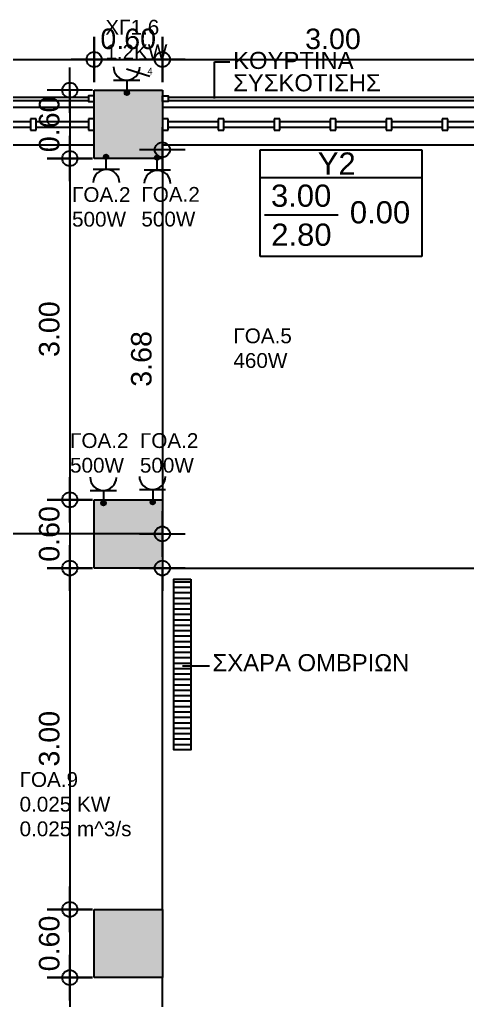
# Model space of a CAD drawing. Header units: metres. Extents: x -11 to 85, y -301 to 135.
# Drawn here: x 24.92 to 28.85, y 25.75 to 34.37 of the extents above; entities that cross this region are included whole.
import ezdxf

# ---------------------------------------------------------------- set-up
doc = ezdxf.new("R2010")
doc.units = ezdxf.units.M
doc.header["$LTSCALE"] = 0.036
doc.header["$PDMODE"] = 2
for name, color, linetype in [('arxitek corofos', 252, 'Continuous'), ('DIMBLK', 252, 'Continuous'), ('Epipla', 252, 'Continuous'), ('HLEK-SYMBOL', 3, 'Continuous'), ('HLEK_FL001_SYMBOLS', 230, 'Continuous'), ('Parathira', 252, 'Continuous')]:
    doc.layers.add(name, color=color, linetype=linetype)
doc.styles.add('COMU-N', font='arial.ttf')
doc.styles.get("Standard").update_dxf_attribs({"font": 'arial.ttf'})
doc.dimstyles.new('CADWDOT', dxfattribs={"dimscale": 0.1, "dimtxt": 1.8, "dimasz": 0.08, "dimexe": 2, "dimexo": 0, "dimgap": 0.09, "dimtad": 0, "dimrnd": 0.001, "dimzin": 0, "dimdsep": 46, "dimtxsty": 'Standard', "dimblk1": 'ARTDIM', "dimblk2": 'ARTDIM', "dimsah": 1, "dimcen": 0.09, "dimdle": 0.05, "dimse1": 1, "dimse2": 1, "dimadec": 0, "dimazin": 0, "dimtfac": 1, "dimtmove": 0, "dimatfit": 3, "dimldrblk": 'ARTDIM', "dimfxl": 2, "dimtvp": 0.9999, "dimtolj": 1, "dimtzin": 0, "dimarcsym": 0})

# ---------------------------------------------------------------- blocks, each defined once
blk = doc.blocks.new('ARTDIM')
at = {"layer": 'DIMBLK'}
for p, q in [((0, -24.9975), (0, 24.9975)), ((-24.9975, 0), (24.9975, 0))]:
    blk.add_line(p, q, dxfattribs=at)
blk.add_circle((0, 0), 8.25, dxfattribs=at)
blk = doc.blocks.new('*D447')
at = {"layer": 'arxitek corofos', "color": 0, "lineweight": -2}
blk.add_line((25.3601, 33.7394), (25.3601, 33.1554), dxfattribs=at)
at = {"layer": 'Defpoints', "color": 0, "transparency": 16777216}
for p in [(25.5737, 33.7474), (25.3601, 33.1474), (25.5737, 33.1474)]:
    blk.add_point(p, dxfattribs=at)
at = {"layer": 'arxitek corofos', "color": 0, "lineweight": -2, "xscale": 0.008, "yscale": 0.008, "zscale": 0.008}
for p, rotation in [((25.3601, 33.7474), 90), ((25.3601, 33.1474), 270)]:
    blk.add_blockref('ARTDIM', p, dxfattribs=dict(at, rotation=rotation))
at = {"layer": 'arxitek corofos', "color": 0, "insert": (25.1801, 33.4474), "char_height": 0.18, "attachment_point": 5, "rotation": 90}
blk.add_mtext('\\A1;0.60', dxfattribs=at)
blk = doc.blocks.new('*D448')
at = {"layer": 'arxitek corofos', "color": 0, "lineweight": -2}
blk.add_line((25.3601, 33.1394), (25.3601, 30.1554), dxfattribs=at)
at = {"layer": 'Defpoints', "color": 0, "transparency": 16777216}
for p in [(25.5737, 33.1474), (25.3601, 30.1474), (25.5737, 30.1474)]:
    blk.add_point(p, dxfattribs=at)
at = {"layer": 'arxitek corofos', "color": 0, "lineweight": -2, "xscale": 0.008, "yscale": 0.008, "zscale": 0.008}
for p, rotation in [((25.3601, 33.1474), 90), ((25.3601, 30.1474), 270)]:
    blk.add_blockref('ARTDIM', p, dxfattribs=dict(at, rotation=rotation))
at = {"layer": 'arxitek corofos', "color": 0, "insert": (25.1801, 31.6474), "char_height": 0.18, "attachment_point": 5, "rotation": 90}
blk.add_mtext('\\A1;3.00', dxfattribs=at)
blk = doc.blocks.new('*D449')
at = {"layer": 'arxitek corofos', "color": 0, "lineweight": -2}
blk.add_line((25.3601, 30.1394), (25.3601, 29.5554), dxfattribs=at)
at = {"layer": 'Defpoints', "color": 0, "transparency": 16777216}
for p in [(25.5737, 30.1474), (25.3601, 29.5474), (25.5737, 29.5474)]:
    blk.add_point(p, dxfattribs=at)
at = {"layer": 'arxitek corofos', "color": 0, "lineweight": -2, "xscale": 0.008, "yscale": 0.008, "zscale": 0.008}
for p, rotation in [((25.3601, 30.1474), 90), ((25.3601, 29.5474), 270)]:
    blk.add_blockref('ARTDIM', p, dxfattribs=dict(at, rotation=rotation))
at = {"layer": 'arxitek corofos', "color": 0, "insert": (25.1801, 29.8474), "char_height": 0.18, "attachment_point": 5, "rotation": 90}
blk.add_mtext('\\A1;0.60', dxfattribs=at)
blk = doc.blocks.new('*D450')
at = {"layer": 'arxitek corofos', "color": 0, "lineweight": -2}
blk.add_line((25.3601, 29.5394), (25.3601, 26.5554), dxfattribs=at)
at = {"layer": 'Defpoints', "color": 0, "transparency": 16777216}
for p in [(25.5737, 29.5474), (25.3601, 26.5474), (25.5737, 26.5474)]:
    blk.add_point(p, dxfattribs=at)
at = {"layer": 'arxitek corofos', "color": 0, "lineweight": -2, "xscale": 0.008, "yscale": 0.008, "zscale": 0.008}
for p, rotation in [((25.3601, 29.5474), 90), ((25.3601, 26.5474), 270)]:
    blk.add_blockref('ARTDIM', p, dxfattribs=dict(at, rotation=rotation))
at = {"layer": 'arxitek corofos', "color": 0, "insert": (25.1801, 28.0474), "char_height": 0.18, "attachment_point": 5, "rotation": 90}
blk.add_mtext('\\A1;3.00', dxfattribs=at)
blk = doc.blocks.new('*D451')
at = {"layer": 'arxitek corofos', "color": 0, "lineweight": -2}
blk.add_line((25.3601, 26.5394), (25.3601, 25.9554), dxfattribs=at)
at = {"layer": 'Defpoints', "color": 0, "transparency": 16777216}
for p in [(25.5737, 26.5474), (25.3601, 25.9474), (25.5737, 25.9474)]:
    blk.add_point(p, dxfattribs=at)
at = {"layer": 'arxitek corofos', "color": 0, "lineweight": -2, "xscale": 0.008, "yscale": 0.008, "zscale": 0.008}
for p, rotation in [((25.3601, 26.5474), 90), ((25.3601, 25.9474), 270)]:
    blk.add_blockref('ARTDIM', p, dxfattribs=dict(at, rotation=rotation))
at = {"layer": 'arxitek corofos', "color": 0, "insert": (25.1801, 26.2474), "char_height": 0.18, "attachment_point": 5, "rotation": 90}
blk.add_mtext('\\A1;0.60', dxfattribs=at)
blk = doc.blocks.new('*D452')
at = {"layer": 'arxitek corofos', "color": 0, "lineweight": -2}
blk.add_line((25.3601, 25.9394), (25.3601, 22.9554), dxfattribs=at)
at = {"layer": 'Defpoints', "color": 0, "transparency": 16777216}
for p in [(25.5737, 25.9474), (25.3601, 22.9474), (25.5737, 22.9474)]:
    blk.add_point(p, dxfattribs=at)
at = {"layer": 'arxitek corofos', "color": 0, "lineweight": -2, "xscale": 0.008, "yscale": 0.008, "zscale": 0.008}
for p, rotation in [((25.3601, 25.9474), 90), ((25.3601, 22.9474), 270)]:
    blk.add_blockref('ARTDIM', p, dxfattribs=dict(at, rotation=rotation))
at = {"layer": 'arxitek corofos', "color": 0, "insert": (25.1801, 24.4474), "char_height": 0.18, "attachment_point": 5, "rotation": 90}
blk.add_mtext('\\A1;3.00', dxfattribs=at)
blk = doc.blocks.new('*D459')
at = {"layer": 'arxitek corofos', "color": 0, "lineweight": -2}
blk.add_line((22.4817, 34.0176), (25.5657, 34.0176), dxfattribs=at)
at = {"layer": 'Defpoints', "color": 0, "transparency": 16777216}
for p in [(25.5737, 34.0176), (22.4737, 33.3713), (25.5737, 33.3713)]:
    blk.add_point(p, dxfattribs=at)
at = {"layer": 'arxitek corofos', "color": 0, "lineweight": -2, "xscale": 0.008, "yscale": 0.008, "zscale": 0.008, "rotation": 180}
blk.add_blockref('ARTDIM', (22.4737, 34.0176), dxfattribs=at)
at = {"layer": 'arxitek corofos', "color": 0, "lineweight": -2, "xscale": 0.008, "yscale": 0.008, "zscale": 0.008}
blk.add_blockref('ARTDIM', (25.5737, 34.0176), dxfattribs=at)
at = {"layer": 'arxitek corofos', "color": 0, "insert": (24.0237, 34.1976), "char_height": 0.18, "attachment_point": 5}
blk.add_mtext('\\A1;3.10', dxfattribs=at)
blk = doc.blocks.new('*D460')
at = {"layer": 'arxitek corofos', "color": 0, "lineweight": -2}
blk.add_line((25.5817, 34.0176), (26.1657, 34.0176), dxfattribs=at)
at = {"layer": 'Defpoints', "color": 0, "transparency": 16777216}
for p in [(26.1737, 34.0176), (25.5737, 33.8213), (26.1737, 33.8213)]:
    blk.add_point(p, dxfattribs=at)
at = {"layer": 'arxitek corofos', "color": 0, "lineweight": -2, "xscale": 0.008, "yscale": 0.008, "zscale": 0.008, "rotation": 180}
blk.add_blockref('ARTDIM', (25.5737, 34.0176), dxfattribs=at)
at = {"layer": 'arxitek corofos', "color": 0, "lineweight": -2, "xscale": 0.008, "yscale": 0.008, "zscale": 0.008}
blk.add_blockref('ARTDIM', (26.1737, 34.0176), dxfattribs=at)
at = {"layer": 'arxitek corofos', "color": 0, "insert": (25.8737, 34.1976), "char_height": 0.18, "attachment_point": 5}
blk.add_mtext('\\A1;0.60', dxfattribs=at)
blk = doc.blocks.new('*D461')
at = {"layer": 'arxitek corofos', "color": 0, "lineweight": -2}
blk.add_line((26.1817, 34.0176), (29.1657, 34.0176), dxfattribs=at)
at = {"layer": 'Defpoints', "color": 0, "transparency": 16777216}
for p in [(29.1737, 34.0176), (26.1737, 33.7474), (29.1737, 33.7474)]:
    blk.add_point(p, dxfattribs=at)
at = {"layer": 'arxitek corofos', "color": 0, "lineweight": -2, "xscale": 0.008, "yscale": 0.008, "zscale": 0.008, "rotation": 180}
blk.add_blockref('ARTDIM', (26.1737, 34.0176), dxfattribs=at)
at = {"layer": 'arxitek corofos', "color": 0, "lineweight": -2, "xscale": 0.008, "yscale": 0.008, "zscale": 0.008}
blk.add_blockref('ARTDIM', (29.1737, 34.0176), dxfattribs=at)
at = {"layer": 'arxitek corofos', "color": 0, "insert": (27.6737, 34.1976), "char_height": 0.18, "attachment_point": 5}
blk.add_mtext('\\A1;3.00', dxfattribs=at)
blk = doc.blocks.new('A$C27FB3B59')
at = {"layer": 'Parathira'}
for p, q in [((-3.1, -0.15), (0, -0.15)), ((-3.1, -0.25), (-3.1, -0.35)), ((-3.05, -0.25), (-3.1, -0.25)), ((-3.05, -0.35), (-3.05, -0.25)), ((-2.5917, -0.25), (-2.5917, -0.35)), ((-2.5417, -0.25), (-2.5917, -0.25)), ((-2.5417, -0.35), (-2.5417, -0.25)), ((-2.0833, -0.25), (-2.0833, -0.35)), ((-2.0333, -0.25), (-2.0833, -0.25)), ((-2.0333, -0.35), (-2.0333, -0.25)), ((-1.575, -0.25), (-1.575, -0.35)), ((-1.525, -0.25), (-1.575, -0.25)), ((-1.525, -0.35), (-1.525, -0.25)), ((-1.0667, -0.25), (-1.0667, -0.35)), ((-1.0167, -0.25), (-1.0667, -0.25)), ((-1.0167, -0.35), (-1.0167, -0.25)), ((-0.5583, -0.25), (-0.5583, -0.35)), ((-0.5083, -0.25), (-0.5583, -0.25)), ((-0.5083, -0.35), (-0.5083, -0.25)), ((-0.05, -0.25), (-0.05, -0.35)), ((0, -0.25), (-0.05, -0.25)), ((0, -0.35), (0, -0.25)), ((-3.05, -0.275), (-2.5917, -0.275)), ((-3.05, -0.325), (-2.5917, -0.325)), ((-2.5417, -0.275), (-2.0833, -0.275)), ((-2.5417, -0.325), (-2.0833, -0.325)), ((-2.0333, -0.275), (-1.575, -0.275)), ((-2.0333, -0.325), (-1.575, -0.325)), ((-1.525, -0.275), (-1.0667, -0.275)), ((-1.525, -0.325), (-1.0667, -0.325)), ((-1.0167, -0.275), (-0.5583, -0.275)), ((-1.0167, -0.325), (-0.5583, -0.325)), ((-0.5083, -0.275), (-0.05, -0.275)), ((-0.5083, -0.325), (-0.05, -0.325)), ((-3.1, -0.35), (-3.05, -0.35)), ((-2.5917, -0.35), (-2.5417, -0.35)), ((-2.0833, -0.35), (-2.0333, -0.35)), ((-1.575, -0.35), (-1.525, -0.35)), ((-1.0667, -0.35), (-1.0167, -0.35)), ((-0.5583, -0.35), (-0.5083, -0.35)), ((-0.05, -0.35), (0, -0.35)), ((-3.14, -0.45), (-3.14, -0.48)), ((-3.14, -0.48), (0, -0.48))]:
    blk.add_line(p, q, dxfattribs=at)
blk = doc.blocks.new('A$C7D430525')
at = {"layer": 'Parathira'}
for p, q in [((0, 0), (3, 0)), ((0, -0.1), (0, -0.2)), ((0.05, -0.1), (0, -0.1)), ((0.05, -0.2), (0.05, -0.1)), ((0.05, -0.125), (0.4917, -0.125)), ((0.4917, -0.1), (0.4917, -0.2)), ((0.5417, -0.1), (0.4917, -0.1)), ((0.5417, -0.2), (0.5417, -0.1)), ((0.5417, -0.125), (0.9833, -0.125)), ((0.9833, -0.1), (0.9833, -0.2)), ((1.0333, -0.1), (0.9833, -0.1)), ((1.0333, -0.2), (1.0333, -0.1)), ((1.0333, -0.125), (1.475, -0.125)), ((1.475, -0.1), (1.475, -0.2)), ((1.525, -0.1), (1.475, -0.1)), ((1.525, -0.2), (1.525, -0.1)), ((1.525, -0.125), (1.9667, -0.125)), ((1.9667, -0.1), (1.9667, -0.2)), ((2.0167, -0.1), (1.9667, -0.1)), ((2.0167, -0.2), (2.0167, -0.1)), ((2.0167, -0.125), (2.4583, -0.125)), ((2.4583, -0.1), (2.4583, -0.2)), ((2.5083, -0.1), (2.4583, -0.1)), ((2.5083, -0.2), (2.5083, -0.1)), ((2.5083, -0.125), (2.95, -0.125)), ((2.95, -0.1), (2.95, -0.2)), ((3, -0.1), (2.95, -0.1)), ((3, -0.2), (3, -0.1)), ((0, -0.2), (0.05, -0.2)), ((0.05, -0.175), (0.4917, -0.175)), ((0.4917, -0.2), (0.5417, -0.2)), ((0.5417, -0.175), (0.9833, -0.175)), ((0.9833, -0.2), (1.0333, -0.2)), ((1.0333, -0.175), (1.475, -0.175)), ((1.475, -0.2), (1.525, -0.2)), ((1.525, -0.175), (1.9667, -0.175)), ((1.9667, -0.2), (2.0167, -0.2)), ((2.0167, -0.175), (2.4583, -0.175)), ((2.4583, -0.2), (2.5083, -0.2)), ((2.5083, -0.175), (2.95, -0.175)), ((2.95, -0.2), (3, -0.2)), ((0, -0.33), (3, -0.33))]:
    blk.add_line(p, q, dxfattribs=at)
blk = doc.blocks.new('A$C2D7A4D3C')
at = {"layer": 'Epipla'}
for p, q in [((0.05, 0.37), (2.95, 0.37)), ((0.05, 0.34), (2.95, 0.34))]:
    blk.add_line(p, q, dxfattribs=at)
for points in [[(0, 0.33), (0, 0.38), (0.05, 0.38), (0.05, 0.33)], [(3, 0.33), (3, 0.38), (2.95, 0.38), (2.95, 0.33)]]:
    blk.add_lwpolyline(points, close=True, dxfattribs=at)
blk = doc.blocks.new('gJ6_a14')
at = {"linetype": 'Continuous'}
for p, q in [((-0.1176, 0.1119), (0.113, 0.1119)), ((0, 0.1119), (0, 0))]:
    blk.add_line(p, q, dxfattribs=at)
blk.add_arc((-0.0023, 0.2279), 0.1153, 180, 358.95657, dxfattribs=at)
blk = doc.blocks.new('*X1779')
at = {"color": 0}
for p, q in [((15.598, 2.587), (15.737, 2.727)), ((15.598, 2.622), (15.702, 2.727)), ((15.601, 2.607), (15.609, 2.616)), ((15.604, 2.646), (15.605, 2.647)), ((15.605, 2.559), (15.765, 2.719)), ((15.605, 2.577), (15.614, 2.585)), ((15.609, 2.652), (15.618, 2.66)), ((15.611, 2.547), (15.618, 2.554)), ((15.614, 2.621), (15.623, 2.63)), ((15.617, 2.536), (15.789, 2.707)), ((15.618, 2.59), (15.627, 2.599)), ((15.623, 2.665), (15.631, 2.674)), ((15.623, 2.559), (15.631, 2.568)), ((15.627, 2.634), (15.636, 2.643)), ((15.627, 2.528), (15.636, 2.537)), ((15.631, 2.603), (15.64, 2.612)), ((15.633, 2.516), (15.808, 2.691)), ((15.636, 2.678), (15.645, 2.687)), ((15.636, 2.572), (15.645, 2.581)), ((15.64, 2.647), (15.649, 2.656)), ((15.64, 2.541), (15.649, 2.55)), ((15.645, 2.616), (15.654, 2.625)), ((15.645, 2.51), (15.654, 2.519)), ((15.649, 2.691), (15.658, 2.7)), ((15.649, 2.585), (15.658, 2.594)), ((15.653, 2.501), (15.824, 2.672)), ((15.654, 2.66), (15.662, 2.669)), ((15.654, 2.554), (15.662, 2.563)), ((15.658, 2.63), (15.667, 2.638)), ((15.658, 2.523), (15.667, 2.532)), ((15.662, 2.705), (15.671, 2.714)), ((15.662, 2.599), (15.671, 2.607)), ((15.664, 2.494), (15.671, 2.501)), ((15.667, 2.674), (15.676, 2.683)), ((15.667, 2.568), (15.676, 2.577)), ((15.671, 2.643), (15.68, 2.652)), ((15.671, 2.537), (15.68, 2.546)), ((15.676, 2.718), (15.678, 2.721)), ((15.676, 2.489), (15.836, 2.648)), ((15.676, 2.612), (15.685, 2.621)), ((15.676, 2.506), (15.685, 2.515)), ((15.68, 2.687), (15.689, 2.696)), ((15.68, 2.581), (15.689, 2.59)), ((15.685, 2.656), (15.693, 2.665)), ((15.685, 2.55), (15.693, 2.559)), ((15.689, 2.625), (15.698, 2.634)), ((15.689, 2.519), (15.698, 2.528)), ((15.693, 2.7), (15.702, 2.709)), ((15.693, 2.594), (15.702, 2.603)), ((15.693, 2.488), (15.702, 2.497)), ((15.698, 2.669), (15.707, 2.678)), ((15.698, 2.563), (15.707, 2.572)), ((15.702, 2.638), (15.711, 2.647)), ((15.702, 2.532), (15.711, 2.541)), ((15.705, 2.482), (15.843, 2.62)), ((15.707, 2.714), (15.715, 2.722)), ((15.707, 2.607), (15.715, 2.616)), ((15.707, 2.501), (15.715, 2.51)), ((15.711, 2.683), (15.72, 2.691)), ((15.711, 2.577), (15.72, 2.585)), ((15.715, 2.652), (15.724, 2.66)), ((15.715, 2.546), (15.724, 2.554)), ((15.72, 2.727), (15.721, 2.728)), ((15.72, 2.621), (15.729, 2.63)), ((15.72, 2.515), (15.729, 2.523)), ((15.724, 2.696), (15.733, 2.705)), ((15.724, 2.59), (15.733, 2.599)), ((15.724, 2.484), (15.733, 2.493)), ((15.729, 2.665), (15.738, 2.674)), ((15.729, 2.559), (15.738, 2.568)), ((15.733, 2.634), (15.742, 2.643)), ((15.733, 2.528), (15.742, 2.537)), ((15.738, 2.709), (15.746, 2.718)), ((15.738, 2.603), (15.746, 2.612)), ((15.738, 2.497), (15.746, 2.506)), ((15.741, 2.482), (15.842, 2.584)), ((15.742, 2.678), (15.751, 2.687)), ((15.742, 2.572), (15.751, 2.581)), ((15.746, 2.647), (15.755, 2.656)), ((15.746, 2.541), (15.755, 2.55)), ((15.751, 2.722), (15.752, 2.724)), ((15.751, 2.616), (15.76, 2.625)), ((15.751, 2.51), (15.76, 2.519)), ((15.755, 2.691), (15.764, 2.7)), ((15.755, 2.585), (15.764, 2.594)), ((15.76, 2.66), (15.768, 2.669)), ((15.76, 2.554), (15.768, 2.563)), ((15.764, 2.63), (15.773, 2.638)), ((15.764, 2.523), (15.773, 2.532)), ((15.768, 2.705), (15.777, 2.714)), ((15.768, 2.599), (15.777, 2.607)), ((15.768, 2.493), (15.777, 2.501)), ((15.773, 2.674), (15.782, 2.683)), ((15.773, 2.568), (15.782, 2.577)), ((15.777, 2.643), (15.786, 2.652)), ((15.777, 2.537), (15.786, 2.546)), ((15.782, 2.612), (15.791, 2.621)), ((15.782, 2.506), (15.791, 2.515)), ((15.786, 2.687), (15.795, 2.696)), ((15.786, 2.581), (15.795, 2.59)), ((15.791, 2.656), (15.799, 2.665)), ((15.791, 2.55), (15.799, 2.559)), ((15.795, 2.625), (15.804, 2.634)), ((15.795, 2.519), (15.804, 2.528)), ((15.799, 2.594), (15.808, 2.603)), ((15.804, 2.669), (15.813, 2.678)), ((15.804, 2.563), (15.813, 2.572)), ((15.808, 2.638), (15.817, 2.647)), ((15.808, 2.532), (15.817, 2.541)), ((15.813, 2.607), (15.822, 2.616)), ((15.817, 2.577), (15.826, 2.585)), ((15.822, 2.652), (15.83, 2.66)), ((15.822, 2.546), (15.83, 2.554)), ((15.826, 2.621), (15.835, 2.63)), ((15.83, 2.59), (15.839, 2.599)), ((15.835, 2.559), (15.835, 2.56)), ((15.839, 2.634), (15.84, 2.635)), ((15.844, 2.603), (15.844, 2.603))]:
    blk.add_line(p, q, dxfattribs=at)
blk = doc.blocks.new('GJ6_A78')
at = {"layer": 'HLEK-SYMBOL', "color": 0, "linetype": 'Continuous'}
blk.add_circle((0, 0), 0.0989, dxfattribs=at)
at = {"layer": 'HLEK-SYMBOL', "color": 0, "xscale": 0.8, "yscale": 0.8, "zscale": 0.8}
blk.add_blockref('*X1779', (-12.576, -2.084), dxfattribs=at)
blk = doc.blocks.new('priza')
at = {"layer": 'HLEK_FL001_SYMBOLS', "rotation": 180}
blk.add_blockref('gJ6_a14', (87.4, -100.4952), dxfattribs=at)
at = {"layer": 'HLEK_FL001_SYMBOLS', "xscale": 0.1951472641207488, "yscale": 0.1951472641207488, "zscale": 0.1951472641207488}
blk.add_blockref('GJ6_A78', (87.4, -100.4953), dxfattribs=at)
blk = doc.blocks.new('priza tetrapli')
at = {"layer": 'HLEK_FL001_SYMBOLS', "ltscale": 5}
blk.add_line((444.1264, -18.901), (444.3314, -18.9664), dxfattribs=at)
at = {"layer": 'HLEK_FL001_SYMBOLS', "rotation": 180}
blk.add_blockref('priza', (531.5297, -119.6074), dxfattribs=at)
at = {"layer": 'HLEK_FL001_SYMBOLS', "ltscale": 5}
blk.add_text('4', height=0.06, dxfattribs=at).set_placement((444.3099, -18.9515))
blk = doc.blocks.new('*D1884')
at = {"layer": 'Defpoints', "color": 0, "transparency": 16777216}
for p in [(27.0328, 33.2239), (26.1737, 29.5474), (27.0328, 29.5474)]:
    blk.add_point(p, dxfattribs=at)
at = {"layer": 'HLEK_FL001_SYMBOLS', "color": 0, "lineweight": -2, "transparency": 16777216}
blk.add_line((26.1737, 33.2159), (26.1737, 29.5554), dxfattribs=at)
at = {"layer": 'HLEK_FL001_SYMBOLS', "color": 0, "lineweight": -2, "transparency": 16777216, "xscale": 0.008, "yscale": 0.008, "zscale": 0.008}
for p, rotation in [((26.1737, 33.2239), 90), ((26.1737, 29.5474), 270)]:
    blk.add_blockref('ARTDIM', p, dxfattribs=dict(at, rotation=rotation))
at = {"layer": 'HLEK_FL001_SYMBOLS', "color": 0, "transparency": 16777216, "insert": (25.9898, 31.3856), "char_height": 0.18, "attachment_point": 5, "rotation": 90}
blk.add_mtext('\\A1;3.68', dxfattribs=at)
blk = doc.blocks.new('*D1885')
at = {"layer": 'Defpoints', "color": 0, "transparency": 16777216}
for p in [(26.1737, 29.5474), (36.3737, 29.5474), (36.3737, 29.5474)]:
    blk.add_point(p, dxfattribs=at)
at = {"layer": 'HLEK_FL001_SYMBOLS', "color": 0, "lineweight": -2, "transparency": 16777216}
blk.add_line((26.1817, 29.5474), (36.3657, 29.5474), dxfattribs=at)
at = {"layer": 'HLEK_FL001_SYMBOLS', "color": 0, "lineweight": -2, "transparency": 16777216, "xscale": 0.008, "yscale": 0.008, "zscale": 0.008, "rotation": 180}
blk.add_blockref('ARTDIM', (26.1737, 29.5474), dxfattribs=at)
at = {"layer": 'HLEK_FL001_SYMBOLS', "color": 0, "lineweight": -2, "transparency": 16777216, "xscale": 0.008, "yscale": 0.008, "zscale": 0.008}
blk.add_blockref('ARTDIM', (36.3737, 29.5474), dxfattribs=at)
at = {"layer": 'HLEK_FL001_SYMBOLS', "color": 0, "transparency": 16777216, "insert": (31.2737, 29.7311), "char_height": 0.18, "attachment_point": 5}
blk.add_mtext('\\A1;10.20', dxfattribs=at)
blk = doc.blocks.new('*D1886')
at = {"layer": 'Defpoints', "color": 0, "transparency": 16777216}
for p in [(22.4237, 29.8474), (22.4237, 29.5474), (26.1737, 29.5474)]:
    blk.add_point(p, dxfattribs=at)
at = {"layer": 'HLEK_FL001_SYMBOLS', "color": 0, "lineweight": -2, "transparency": 16777216}
blk.add_line((26.1657, 29.8474), (22.4317, 29.8474), dxfattribs=at)
at = {"layer": 'HLEK_FL001_SYMBOLS', "color": 0, "lineweight": -2, "transparency": 16777216, "xscale": 0.008, "yscale": 0.008, "zscale": 0.008, "rotation": 180}
blk.add_blockref('ARTDIM', (22.4237, 29.8474), dxfattribs=at)
at = {"layer": 'HLEK_FL001_SYMBOLS', "color": 0, "lineweight": -2, "transparency": 16777216, "xscale": 0.008, "yscale": 0.008, "zscale": 0.008}
blk.add_blockref('ARTDIM', (26.1737, 29.8474), dxfattribs=at)
at = {"layer": 'HLEK_FL001_SYMBOLS', "color": 0, "transparency": 16777216, "insert": (24.2987, 30.0313), "char_height": 0.18, "attachment_point": 5}
blk.add_mtext('\\A1;3.75', dxfattribs=at)

msp = doc.modelspace()

# ---------------------------------------------------------------- hatches: boundary and pattern name
at = {"layer": 'arxitek corofos'}
for points in [[(26.1737, 33.7474), (25.5737, 33.7474), (25.5737, 33.1474), (26.1737, 33.1474)], [(25.5737, 30.1474), (25.5737, 29.5474), (26.1737, 29.5474), (26.1737, 30.1474)], [(26.1737, 25.9474), (26.1737, 26.5474), (25.5737, 26.5474), (25.5737, 25.9474)]]:
    msp.add_hatch(color=256, dxfattribs=at).paths.add_polyline_path(points)
h = msp.add_hatch(dxfattribs=at)
h.set_pattern_fill('LINE', color=256, scale=0.015, style=0)
h.set_pattern_definition([(360, (-1.18079, 53.858214), (1e-17, 0.047625), [])])
h.paths.add_polyline_path([(26.4237, 29.4504), (26.2737, 29.4504), (26.2737, 27.9504), (26.4237, 27.9504)])

# ---------------------------------------------------------------- linework, layer by layer
for p, q in [((26.6322, 33.6734), (26.6322, 33.9958)), ((26.6322, 33.9958), (26.7682, 33.9958)), ((25.5737, 33.1474), (25.5737, 33.7474)), ((25.5737, 33.7474), (26.1737, 33.7474)), ((26.1737, 33.7474), (26.1737, 33.1474)), ((22.5237, 33.6874), (25.5237, 33.6874)), ((22.5237, 33.6574), (25.5237, 33.6574)), ((27.0328, 32.2863), (27.0328, 33.2239)), ((27.0328, 33.2239), (28.4532, 33.2239)), ((28.4532, 33.2239), (28.4532, 32.2863)), ((26.1737, 33.1474), (25.5737, 33.1474)), ((28.4532, 32.9782), (27.0328, 32.9782)), ((27.0718, 32.6526), (27.7178, 32.6526)), ((28.4532, 32.2863), (27.0328, 32.2863)), ((25.5737, 30.1474), (26.1737, 30.1474)), ((25.5737, 29.5474), (25.5737, 30.1474)), ((26.1737, 30.1474), (26.1737, 29.5474)), ((26.1737, 29.5474), (25.5737, 29.5474)), ((26.1737, 29.5474), (36.3737, 29.5474)), ((26.1737, 26.5474), (26.1737, 29.5474)), ((26.3512, 28.687), (26.5878, 28.687)), ((25.5737, 25.9474), (25.5737, 26.5474)), ((25.5737, 26.5474), (26.1737, 26.5474)), ((26.1737, 26.5474), (26.1737, 25.9474)), ((26.1737, 25.9474), (25.5737, 25.9474)), ((26.1737, 22.9474), (26.1737, 25.9474))]:
    msp.add_line(p, q, dxfattribs=at)
for points in [[(25.5737, 33.6474), (25.5737, 33.6974), (25.5237, 33.6974), (25.5237, 33.6474)], [(26.4237, 29.4504), (26.4237, 27.9504), (26.2737, 27.9504), (26.2737, 29.4504)]]:
    msp.add_lwpolyline(points, close=True, dxfattribs=at)

# ---------------------------------------------------------------- block references
for name, p in [('A$C2D7A4D3C', (26.1737, 33.3174)), ('A$C27FB3B59', (25.5737, 33.7474)), ('A$C7D430525', (26.1737, 33.5974))]:
    msp.add_blockref(name, p, dxfattribs=at)
at = {"layer": 'HLEK_FL001_SYMBOLS'}
for name, p in [('priza tetrapli', (-418.2677, 52.8362)), ('priza', (-61.7209, 133.6582)), ('priza', (-61.272, 133.6505))]:
    msp.add_blockref(name, p, dxfattribs=at)
at = {"layer": 'HLEK_FL001_SYMBOLS', "rotation": 180}
for p in [(113.0566, -70.3776), (113.4894, -70.3695)]:
    msp.add_blockref('priza', p, dxfattribs=at)

# ---------------------------------------------------------------- texts
at = {"layer": 'arxitek corofos', "style": 'COMU-N'}
for s, height, p in [('ΚΟΥΡΤΙΝΑ', 0.15, (26.7955, 33.9345)), ('ΣΥΣΚΟΤΙΣΗΣ', 0.15, (26.7955, 33.7378)), ('Y2', 0.195, (27.5402, 33.0054)), ('3.00', 0.195, (27.1285, 32.7231)), ('0.00', 0.195, (27.8218, 32.577)), ('2.80', 0.195, (27.1309, 32.3801)), ('ΣΧΑΡΑ ΟΜΒΡΙΩΝ', 0.15, (26.6151, 28.6407))]:
    msp.add_text(s, height=height, dxfattribs=at).set_placement(p)
at = {"layer": 'HLEK_FL001_SYMBOLS', "char_height": 0.13, "attachment_point": 1, "style": 'COMU-N'}
for s, width, heights, insert in [('ΧΓ1.6\\P1.2KW', 0.33268, [0], (25.6728, 34.3661)), ('ΓΟΑ.2\\P500W', 0.257093, [0], (25.38, 32.8953)), ('ΓΟΑ.2\\P500W', 0.257093, [0], (25.9894, 32.8967)), ('ΓΟΑ.5\\P460W', 0.393356, [0], (26.7981, 31.6534)), ('ΓΟΑ.2\\P500W', 0.257093, [0], (25.3625, 30.7329)), ('ΓΟΑ.2\\P500W', 0.257093, [0], (25.9765, 30.7329)), ('ΓOA.9\\P0.025 KW\\P0.025 m^ 3/s', 1.235448, [1.0495], (24.9189, 27.7537))]:
    msp.add_mtext_dynamic_manual_height_columns(s, width=width, gutter_width=0.65, heights=heights, dxfattribs=dict(at, insert=insert))

# ---------------------------------------------------------------- dimensions: what is measured, and where the dimension line sits
at = {"layer": 'arxitek corofos'}
for base, p1, p2, picture, middle in [((25.5737, 34.0176), (22.4737, 33.3713), (25.5737, 33.3713), '*D459', (24.0237, 34.1976)), ((29.1737, 34.0176), (26.1737, 33.7474), (29.1737, 33.7474), '*D461', (27.6737, 34.1976))]:
    dim = msp.add_linear_dim(base=base, p1=p1, p2=p2, dimstyle='CADWDOT', dxfattribs=at)
    dim.commit()
    dim.dimension.update_dxf_attribs({"geometry": picture, "text_midpoint": middle})
dim = msp.add_linear_dim(base=(26.1737, 34.0176), p1=(25.5737, 33.8213), p2=(26.1737, 33.8213), dimstyle='CADWDOT', dxfattribs=at)
dim.commit()
dim.dimension.update_dxf_attribs({"geometry": '*D460', "text_midpoint": (25.8737, 34.0176), "dimtype": 160})
for base, p1, p2, picture, middle in [((25.3601, 33.1474), (25.5737, 33.7474), (25.5737, 33.1474), '*D447', (25.3601, 33.4474)), ((25.3601, 29.5474), (25.5737, 30.1474), (25.5737, 29.5474), '*D449', (25.3601, 29.8474)), ((25.3601, 25.9474), (25.5737, 26.5474), (25.5737, 25.9474), '*D451', (25.3601, 26.2474))]:
    dim = msp.add_linear_dim(base=base, p1=p1, p2=p2, angle=90, dimstyle='CADWDOT', dxfattribs=at)
    dim.commit()
    dim.dimension.update_dxf_attribs({"geometry": picture, "text_midpoint": middle, "dimtype": 160})
for base, p1, p2, picture, middle in [((25.3601, 30.1474), (25.5737, 33.1474), (25.5737, 30.1474), '*D448', (25.1801, 31.6474)), ((25.3601, 26.5474), (25.5737, 29.5474), (25.5737, 26.5474), '*D450', (25.1801, 28.0474)), ((25.3601, 22.9474), (25.5737, 25.9474), (25.5737, 22.9474), '*D452', (25.1801, 24.4474))]:
    dim = msp.add_linear_dim(base=base, p1=p1, p2=p2, angle=90, dimstyle='CADWDOT', dxfattribs=at)
    dim.commit()
    dim.dimension.update_dxf_attribs({"geometry": picture, "text_midpoint": middle})
at = {"layer": 'HLEK_FL001_SYMBOLS'}
dim = msp.add_linear_dim(base=(26.1737, 29.5474), p1=(27.0328, 33.2239), p2=(27.0328, 29.5474), angle=90, dimstyle='CADWDOT', override={"dimfxl": 0.18}, dxfattribs=at)
dim.commit()
dim.dimension.update_dxf_attribs({"geometry": '*D1884', "text_midpoint": (25.9898, 31.3856)})
for base, p2, picture, middle in [((22.4237, 29.8474), (22.4237, 29.5474), '*D1886', (24.2987, 30.0313)), ((36.3737, 29.5474), (36.3737, 29.5474), '*D1885', (31.2737, 29.7311))]:
    dim = msp.add_linear_dim(base=base, p1=(26.1737, 29.5474), p2=p2, dimstyle='CADWDOT', override={"dimfxl": 0.18}, dxfattribs=at)
    dim.commit()
    dim.dimension.update_dxf_attribs({"geometry": picture, "text_midpoint": middle})

doc.saveas('drawing.dxf')
